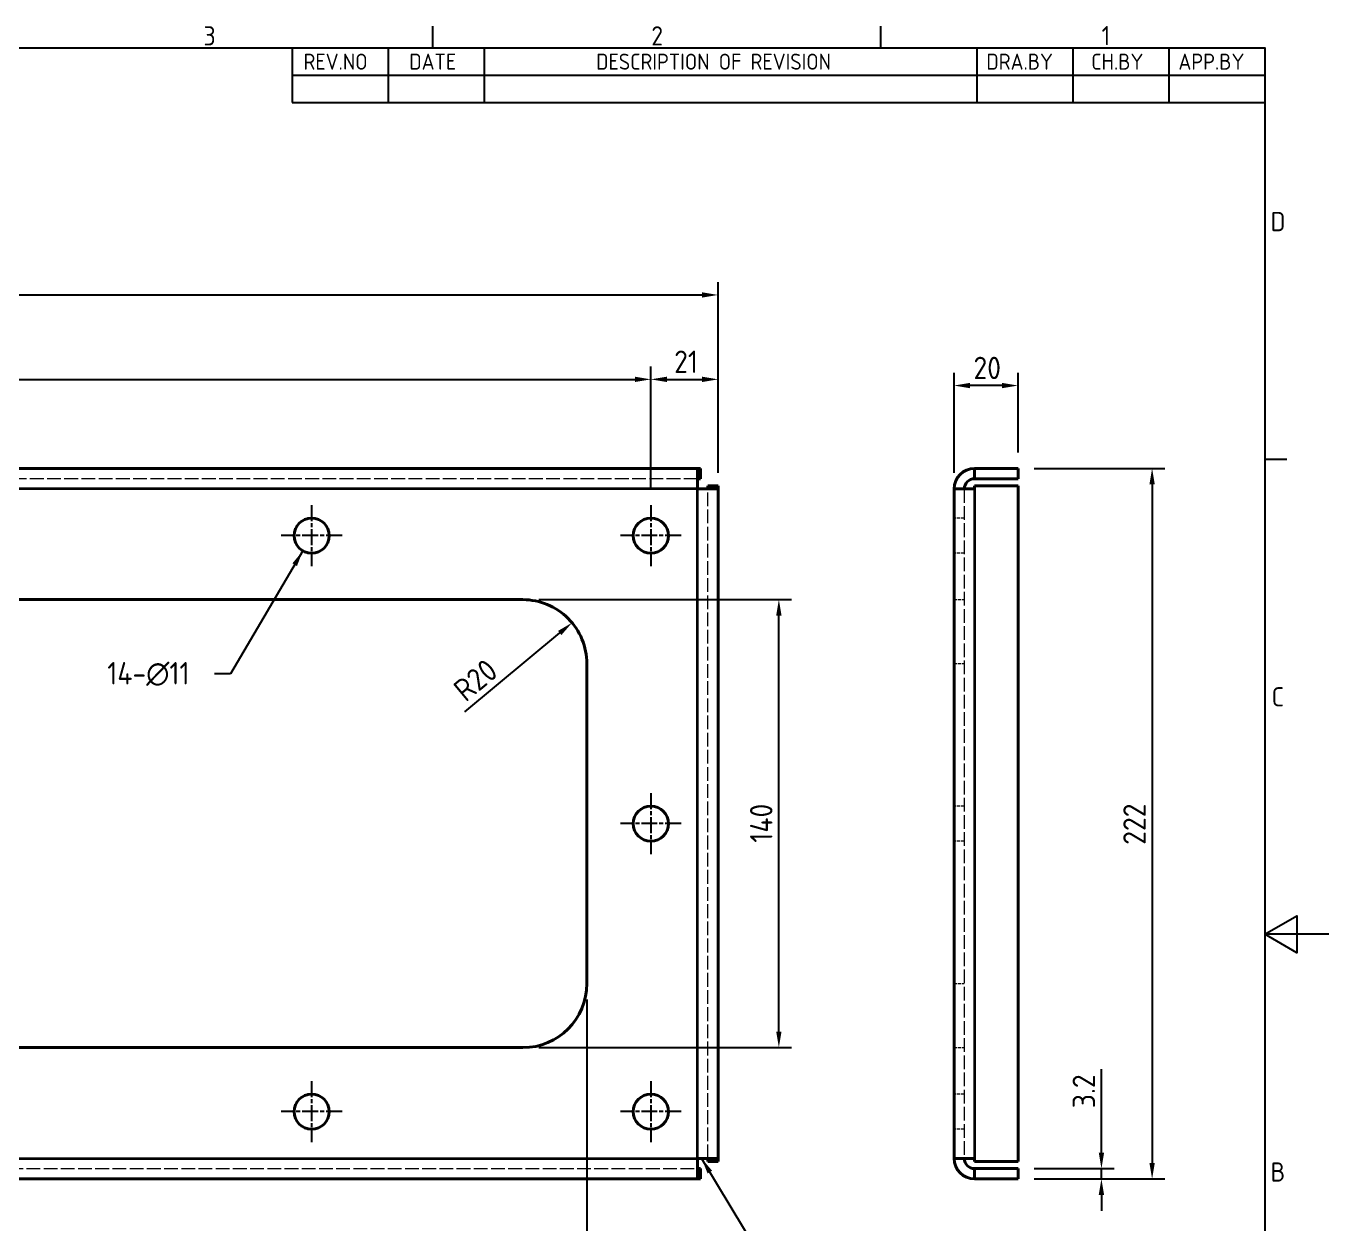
# Model space of a CAD drawing. Header units: millimetres. Extents: x 0 to 840, y 0 to 594.
# Drawn here: x 432.9 to 840, y 206.5 to 580.8 of the extents above; entities that cross this region are included whole.
import ezdxf

# ---------------------------------------------------------------- set-up
doc = ezdxf.new("R2010")
doc.units = ezdxf.units.MM
doc.header["$LTSCALE"] = 2
doc.linetypes.add('CHAIN', pattern=[0.35429999999999995, 0.2362, -0.0295, 0.0591, -0.0295])
doc.linetypes.add('DASHED', pattern=[0.2067, 0.1654, -0.0413])
doc.layers.get('0').update_dxf_attribs({"color": 3, "lineweight": 25})
for name, color, linetype, lineweight in [('가려진 것(ISO)', 2, 'DASHED', 18), ('가려진 좁은 것(ISO)', 2, 'DASHED', 18), ('가시적인 것(ISO)', 3, 'Continuous', 40), ('가시적인 좁은 것(ISO)', 3, 'Continuous', 35), ('경계(ISO)', 7, 'Continuous', 25), ('기호(ISO)', 5, 'Continuous', 25), ('중심 표식(ISO)', 1, 'Continuous', 25), ('치수(ISO)', 2, 'Continuous', 25)]:
    doc.layers.add(name, color=color, linetype=linetype, lineweight=lineweight)
doc.styles.add('ISO Proportiona M2B', font='isocp.shx')
doc.styles.add('문자 텍스트_M2B', font='isocp.shx')
doc.styles.add('치수 텍스트_PSTEK_POSCO', font='isocp.shx')
doc.dimstyles.new('치수_PSTEK_POSCO', dxfattribs={"dimscale": 2, "dimtxt": 3.5, "dimasz": 2.5, "dimexe": 2, "dimexo": 2.5, "dimgap": 1, "dimtad": 1, "dimrnd": 1e-08, "dimdsep": 46, "dimtxsty": '치수 텍스트_PSTEK_POSCO', "dimcen": 0.09, "dimdle": 10, "dimclrd": 7, "dimclre": 7, "dimclrt": 2, "dimadec": 1, "dimazin": 2, "dimtfac": 1, "dimtmove": 0, "dimatfit": 3, "dimfxl": 0, "dimtolj": 1, "dimlwd": -1, "dimlwe": -1, "dimarcsym": 0})
doc.dimstyles.new('치수_PSTEK_POSCO$7', dxfattribs={"dimscale": 2, "dimtxt": 3.5, "dimasz": 2.5, "dimexe": 2, "dimexo": 2.5, "dimgap": 1, "dimtad": 1, "dimrnd": 1e-08, "dimdsep": 46, "dimtxsty": '치수 텍스트_PSTEK_POSCO', "dimcen": 0.09, "dimdle": 10, "dimclrd": 7, "dimclre": 7, "dimclrt": 2, "dimadec": 1, "dimazin": 2, "dimtfac": 1, "dimtmove": 0, "dimatfit": 3, "dimfxl": 0, "dimtolj": 1, "dimlwd": -1, "dimlwe": -1, "dimarcsym": 0})

# ---------------------------------------------------------------- blocks, each defined once
blk = doc.blocks.new('경계 Default Border')
at = {"layer": '경계(ISO)'}
for p, q in [((280, 287.0000076293945), (280, 290.4000091552734)), ((350, 287.0000076293945), (350, 290.4000091552734)), ((410, 222.7499961853027), (413.4000015258789, 222.7499961853027))]:
    blk.add_line(p, q, dxfattribs=at)
at = {"layer": '경계(ISO)', "flags": 128}
for points in [[(10, 10), (10, 287.0000076293945), (410, 287.0000076293945), (410, 10), (10, 10)], [(420, 148.5000038146973), (410, 148.5000038146973), (415, 151.3867473602295), (415, 145.6132507324219), (410, 148.5000038146973)]]:
    blk.add_lwpolyline(points, dxfattribs=at)
at = {"layer": '경계(ISO)', "color": 2, "char_height": 3.00000011920929, "attachment_point": 7, "style": '문자 텍스트_M2B'}
for s, insert in [('3', (244.1685395229535, 287.3713945155963)), ('2', (314.127739416884, 287.3713945155963)), ('1', (384.4860661041481, 287.4)), ('D', (410.878270202895, 258.3463944559917)), ('C', (411.0445395201643, 184.0963944559917)), ('B', (410.878270202895, 109.8463944559917))]:
    blk.add_mtext(s, dxfattribs=dict(at, insert=insert))
blk = doc.blocks.new('리비전 내역')
at = {"layer": '기호(ISO)'}
for p, q in [((258, 287.0000076293945), (410, 287.0000076293945)), ((258, 287.0000076293945), (258, 282.7200076293945)), ((273, 287.0000076293945), (273, 282.7200076293945)), ((288, 287.0000076293945), (288, 282.7200076293945)), ((365, 287.0000076293945), (365, 282.7200076293945)), ((380, 287.0000076293945), (380, 282.7200076293945)), ((395, 287.0000076293945), (395, 282.7200076293945)), ((410, 287.0000076293945), (410, 282.7200076293945)), ((258, 282.7200076293945), (410, 282.7200076293945)), ((258, 282.7200076293945), (258, 278.4400076293945)), ((273, 282.7200076293945), (273, 278.4400076293945)), ((288, 282.7200076293945), (288, 278.4400076293945)), ((365, 282.7200076293945), (365, 278.4400076293945)), ((380, 282.7200076293945), (380, 278.4400076293945)), ((395, 282.7200076293945), (395, 278.4400076293945)), ((410, 282.7200076293945), (410, 278.4400076293945)), ((258, 278.4400076293945), (410, 278.4400076293945))]:
    blk.add_line(p, q, dxfattribs=at)
at = {"layer": '기호(ISO)', "color": 2, "char_height": 2.5, "attachment_point": 7, "style": 'ISO Proportiona M2B'}
for s, insert in [('REV.NO', (259.7871163682308, 283.5831900503393)), ('DATE', (276.3142317728366, 283.5831900503393)), ('DESCRIPTION OF REVISION', (305.5070204333629, 283.5831900503393)), ('DRA.BY', (366.4757339553204, 283.5831900503393)), ('CH.BY', (382.8642915086117, 283.5831900503393)), ('APP.BY', (396.4777339604404, 283.5831900503393))]:
    blk.add_mtext(s, dxfattribs=dict(at, insert=insert))
blk = doc.blocks.new('*D24')
at = {"layer": 'Defpoints', "color": 0, "transparency": 16777216}
for p in [(628.1151117841036, 470.3926555007087), (204.1151117841037, 431.0480316362116), (628.1151117841036, 431.0480316362118)]:
    blk.add_point(p, dxfattribs=at)
at = {"layer": '치수(ISO)', "color": 7, "transparency": 16777216}
for p, q in [((204.1151117841037, 436.0480316362116), (204.1151117841037, 474.3926555007087)), ((628.1151117841036, 436.0480316362118), (628.1151117841036, 474.3926555007087)), ((209.1151117841037, 470.3926555007087), (623.1151117841036, 470.3926555007087))]:
    blk.add_line(p, q, dxfattribs=at)
for points in [[(209.1151117841037, 471.225988834042), (209.1151117841037, 469.5593221673753), (204.1151117841037, 470.3926555007087)], [(623.1151117841036, 471.225988834042), (623.1151117841036, 469.5593221673753), (628.1151117841036, 470.3926555007087)]]:
    blk.add_solid(points, dxfattribs=at)
at = {"layer": '치수(ISO)', "color": 2, "transparency": 16777216, "insert": (409.1351117841037, 475.8933444770866), "char_height": 7, "attachment_point": 4, "style": '치수 텍스트_PSTEK_POSCO'}
blk.add_mtext('\\A1;424', dxfattribs=at)
blk = doc.blocks.new('*D25')
at = {"layer": 'Defpoints', "color": 0, "transparency": 16777216}
for p in [(649.1151117841038, 470.3926555007087), (649.1151117841038, 436.1480316362119), (628.1151117841036, 431.0480316362118)]:
    blk.add_point(p, dxfattribs=at)
at = {"layer": '치수(ISO)', "color": 7, "transparency": 16777216}
for p, q in [((628.1151117841036, 436.0480316362118), (628.1151117841036, 474.3926555007087)), ((649.1151117841038, 441.1480316362119), (649.1151117841038, 474.3926555007087)), ((633.1151117841036, 470.3926555007087), (644.1151117841038, 470.3926555007087))]:
    blk.add_line(p, q, dxfattribs=at)
for points in [[(633.1151117841036, 471.225988834042), (633.1151117841036, 469.5593221673753), (628.1151117841036, 470.3926555007087)], [(644.1151117841038, 471.225988834042), (644.1151117841038, 469.5593221673753), (649.1151117841038, 470.3926555007087)]]:
    blk.add_solid(points, dxfattribs=at)
at = {"layer": '치수(ISO)', "color": 2, "transparency": 16777216, "insert": (635.3962338313478, 475.8933444770866), "char_height": 7, "attachment_point": 4, "style": '치수 텍스트_PSTEK_POSCO'}
blk.add_mtext('\\A1;21', dxfattribs=at)
blk = doc.blocks.new('*D29')
at = {"layer": 'Defpoints', "color": 0, "transparency": 16777216}
for p in [(118.1151117841037, 281.5480316362115), (608.1151117841036, 281.5480316362119), (608.1151117841036, 186.875240704252)]:
    blk.add_point(p, dxfattribs=at)
at = {"layer": '치수(ISO)', "color": 7, "transparency": 16777216}
for p, q in [((118.1151117841037, 276.5480316362115), (118.1151117841037, 182.875240704252)), ((608.1151117841036, 276.5480316362119), (608.1151117841036, 182.875240704252)), ((123.1151117841037, 186.875240704252), (603.1151117841036, 186.875240704252))]:
    blk.add_line(p, q, dxfattribs=at)
for points in [[(123.1151117841037, 187.7085740375853), (123.1151117841037, 186.0419073709186), (118.1151117841037, 186.875240704252)], [(603.1151117841036, 187.7085740375853), (603.1151117841036, 186.0419073709186), (608.1151117841036, 186.875240704252)]]:
    blk.add_solid(points, dxfattribs=at)
at = {"layer": '치수(ISO)', "color": 2, "transparency": 16777216, "insert": (356.450125721862, 192.375240704252), "char_height": 7, "attachment_point": 4, "style": '치수 텍스트_PSTEK_POSCO'}
blk.add_mtext('\\A1;490', dxfattribs=at)
blk = doc.blocks.new('*D30')
at = {"layer": 'Defpoints', "color": 0, "transparency": 16777216}
for p in [(588.1151117841035, 401.5480316362118), (668.1151117841036, 401.5480316362118), (588.1151117841036, 261.5480316362119)]:
    blk.add_point(p, dxfattribs=at)
at = {"layer": '치수(ISO)', "color": 7, "transparency": 16777216}
for p, q in [((593.1151117841035, 401.5480316362118), (672.1151117841036, 401.5480316362118)), ((668.1151117841036, 266.5480316362118), (668.1151117841036, 396.5480316362118)), ((593.1151117841036, 261.5480316362119), (672.1151117841036, 261.5480316362118))]:
    blk.add_line(p, q, dxfattribs=at)
for points in [[(667.2817784507703, 396.5480316362118), (668.948445117437, 396.5480316362118), (668.1151117841036, 401.5480316362118)], [(667.2817784507703, 266.5480316362118), (668.948445117437, 266.5480316362118), (668.1151117841036, 261.5480316362118)]]:
    blk.add_solid(points, dxfattribs=at)
at = {"layer": '치수(ISO)', "color": 2, "transparency": 16777216, "insert": (662.6151117841035, 325.5952757307001), "char_height": 7, "attachment_point": 4, "rotation": 90, "style": '치수 텍스트_PSTEK_POSCO'}
blk.add_mtext('\\A1;140', dxfattribs=at)
blk = doc.blocks.new('*D31')
at = {"layer": 'Defpoints', "color": 0, "transparency": 16777216}
for p in [(742.8624104619263, 442.548031636212), (742.8624104619262, 220.5480316362118), (784.7457655785277, 220.5480316362118)]:
    blk.add_point(p, dxfattribs=at)
at = {"layer": '치수(ISO)', "color": 7, "transparency": 16777216}
for p, q in [((747.8624104619263, 442.548031636212), (788.7457655785278, 442.548031636212)), ((784.7457655785278, 437.548031636212), (784.7457655785277, 225.5480316362118)), ((747.8624104619262, 220.5480316362118), (788.7457655785277, 220.5480316362118))]:
    blk.add_line(p, q, dxfattribs=at)
for points in [[(783.9124322451944, 437.548031636212), (785.5790989118611, 437.548031636212), (784.7457655785278, 442.548031636212)], [(783.9124322451943, 225.5480316362118), (785.579098911861, 225.5480316362118), (784.7457655785277, 220.5480316362118)]]:
    blk.add_solid(points, dxfattribs=at)
at = {"layer": '치수(ISO)', "color": 2, "transparency": 16777216, "insert": (779.2450766021497, 324.9489469905426), "char_height": 7, "attachment_point": 4, "rotation": 90, "style": '치수 텍스트_PSTEK_POSCO'}
blk.add_mtext('\\A1;222', dxfattribs=at)
blk = doc.blocks.new('*D32')
at = {"layer": 'Defpoints', "color": 0, "transparency": 16777216}
for p in [(722.862410461926, 468.4523638184555), (742.8624104619263, 442.548031636212), (722.862410461926, 436.1480316362119)]:
    blk.add_point(p, dxfattribs=at)
at = {"layer": '치수(ISO)', "color": 7, "transparency": 16777216}
for p, q in [((722.862410461926, 441.1480316362119), (722.862410461926, 472.4523638184555)), ((742.8624104619263, 447.548031636212), (742.8624104619263, 472.4523638184555)), ((737.8624104619263, 468.4523638184555), (727.862410461926, 468.4523638184555))]:
    blk.add_line(p, q, dxfattribs=at)
for points in [[(727.862410461926, 469.2856971517888), (727.862410461926, 467.6190304851222), (722.862410461926, 468.4523638184555)], [(737.8624104619263, 469.2856971517888), (737.8624104619263, 467.6190304851222), (742.8624104619263, 468.4523638184555)]]:
    blk.add_solid(points, dxfattribs=at)
at = {"layer": '치수(ISO)', "color": 2, "transparency": 16777216, "insert": (728.9207766036585, 473.9530527948334), "char_height": 7, "attachment_point": 4, "style": '치수 텍스트_PSTEK_POSCO'}
blk.add_mtext('\\A1;20', dxfattribs=at)
blk = doc.blocks.new('*D33')
at = {"layer": 'Defpoints', "color": 0, "transparency": 16777216}
for p in [(742.8624104619262, 223.7480316362118), (742.8624104619262, 220.5480316362118), (768.9112639478946, 223.7480316362118)]:
    blk.add_point(p, dxfattribs=at)
at = {"layer": '치수(ISO)', "color": 7, "transparency": 16777216}
for p, q in [((768.9112639478946, 228.7480316362118), (768.9112639478946, 254.8468709796192)), ((747.8624104619262, 223.7480316362118), (772.9112639478946, 223.7480316362118)), ((747.8624104619262, 220.5480316362118), (772.9112639478946, 220.5480316362118)), ((768.9112639478946, 220.5480316362118), (768.9112639478946, 223.7480316362118)), ((768.9112639478946, 215.5480316362118), (768.9112639478946, 210.5480316362118))]:
    blk.add_line(p, q, dxfattribs=at)
for points in [[(768.0779306145612, 228.7480316362118), (769.7445972812279, 228.7480316362118), (768.9112639478946, 223.7480316362118)], [(768.0779306145612, 215.5480316362118), (769.7445972812279, 215.5480316362118), (768.9112639478946, 220.5480316362118)]]:
    blk.add_solid(points, dxfattribs=at)
at = {"layer": '치수(ISO)', "color": 2, "transparency": 16777216, "insert": (763.4105749715166, 242.6264575937926), "char_height": 7, "attachment_point": 4, "rotation": 90, "style": '치수 텍스트_PSTEK_POSCO'}
blk.add_mtext('\\A1;3.2', dxfattribs=at)
blk = doc.blocks.new('*D34')
at = {"layer": 'Defpoints', "color": 0, "transparency": 16777216}
for p in [(603.4939629073344, 394.3343891366695), (588.1151117841039, 381.5480316362119)]:
    blk.add_point(p, dxfattribs=at)
at = {"layer": '치수(ISO)', "color": 7, "transparency": 16777216}
blk.add_line((570.0032977600522, 366.4894211302874), (599.6492501265268, 391.1377997615551), dxfattribs=at)
blk.add_solid([(599.1164852306745, 391.7785852250231), (600.1820150223792, 390.4970142980872), (603.4939629073344, 394.3343891366695)], dxfattribs=at)
at = {"layer": '치수(ISO)', "color": 2, "transparency": 16777216, "insert": (568.0244940848356, 371.9977707224789), "char_height": 7, "attachment_point": 4, "rotation": 39.74097394472166, "style": '치수 텍스트_PSTEK_POSCO'}
blk.add_mtext('\\A1;R20', dxfattribs=at)
blk = doc.blocks.new('*D35')
at = {"layer": 'Defpoints', "color": 0, "transparency": 16777216}
for p in [(649.1151117841038, 496.773862229128), (77.11511178410373, 436.1480316362115), (649.1151117841038, 436.1480316362119)]:
    blk.add_point(p, dxfattribs=at)
at = {"layer": '치수(ISO)', "color": 7, "transparency": 16777216}
for p, q in [((77.11511178410373, 441.1480316362115), (77.11511178410373, 500.773862229128)), ((649.1151117841038, 441.1480316362119), (649.1151117841038, 500.773862229128)), ((82.11511178410373, 496.773862229128), (644.1151117841038, 496.773862229128))]:
    blk.add_line(p, q, dxfattribs=at)
for points in [[(82.11511178410373, 497.6071955624613), (82.11511178410373, 495.9405288957947), (77.11511178410373, 496.773862229128)], [(644.1151117841038, 497.6071955624613), (644.1151117841038, 495.9405288957947), (649.1151117841038, 496.773862229128)]]:
    blk.add_solid(points, dxfattribs=at)
at = {"layer": '치수(ISO)', "color": 2, "transparency": 16777216, "insert": (356.6049050911903, 502.2745512055059), "char_height": 7, "attachment_point": 4, "style": '치수 텍스트_PSTEK_POSCO'}
blk.add_mtext('\\A1;572', dxfattribs=at)

msp = doc.modelspace()

# ---------------------------------------------------------------- linework, layer by layer
at = {"layer": '가려진 것(ISO)', "ltscale": 13.00658702850342}
for p, q in [((642.7151117841038, 439.3480316362119), (83.51511178410377, 439.3480316362115)), ((83.51511178410384, 223.7480316362115), (642.7151117841038, 223.7480316362118))]:
    msp.add_line(p, q, dxfattribs=at)
at = {"layer": '가려진 것(ISO)', "ltscale": 12.9755744934082}
for p, q in [((645.9151117841038, 226.9480316362118), (645.9151117841037, 436.1480316362119)), ((726.062410461926, 436.1480316362119), (726.062410461926, 226.9480316362119))]:
    msp.add_line(p, q, dxfattribs=at)
at = {"layer": '가려진 것(ISO)', "ltscale": 3.047414541244507}
for p, q in [((726.0624104619216, 427.0480316362118), (722.8624104619216, 427.0480316362118)), ((726.0624104619216, 416.0480316362118), (722.8624104619216, 416.0480316362118)), ((722.8624104619097, 401.5480316362118), (726.0624104619097, 401.5480316362118)), ((726.0624104619216, 337.0480316362118), (722.8624104619216, 337.0480316362118)), ((726.0624104619216, 326.0480316362118), (722.8624104619216, 326.0480316362118)), ((722.8624104619097, 261.5480316362119), (726.0624104619097, 261.5480316362119)), ((726.0624104619216, 247.0480316362118), (722.8624104619216, 247.0480316362118)), ((726.0624104619216, 236.0480316362118), (722.8624104619216, 236.0480316362118))]:
    msp.add_line(p, q, dxfattribs=at)
at = {"layer": '가려진 좁은 것(ISO)', "ltscale": 3.047414541244507}
for p, q in [((722.8624104619156, 381.5480316362118), (726.0624104619155, 381.5480316362118)), ((722.8624104619156, 281.5480316362119), (726.0624104619155, 281.5480316362119))]:
    msp.add_line(p, q, dxfattribs=at)
at = {"layer": '가시적인 것(ISO)'}
for p, q in [((83.51511178410377, 442.5480316362115), (642.7151117841038, 442.5480316362119)), ((642.7151117841038, 436.1480316362119), (642.7151117841038, 442.5480316362119)), ((643.6523700843068, 442.5480316362119), (642.7151117841038, 442.5480316362119)), ((643.6523700843068, 439.3480316362119), (643.6523700843068, 442.5480316362119)), ((742.8624104619263, 442.5480316362119), (729.2624104619262, 442.5480316362119)), ((729.2624104619262, 439.3480316362119), (729.2624104619262, 442.5480316362119)), ((742.8624104619263, 439.348031636212), (742.8624104619263, 442.5480316362119)), ((642.7151117841038, 439.3480316362119), (643.6523700843068, 439.3480316362119)), ((649.1151117841038, 436.1480316362119), (642.7151117841038, 436.1480316362119)), ((645.9151117841037, 436.1480316362119), (645.9151117841037, 437.0852899364148)), ((645.9151117841037, 437.0852899364148), (649.1151117841038, 437.0852899364148)), ((649.1151117841038, 436.1480316362119), (649.1151117841038, 437.0852899364148)), ((649.1151117841038, 436.1480316362119), (649.1151117841039, 226.9480316362118)), ((722.8624104619258, 226.9480316362118), (722.8624104619258, 436.1480316362118)), ((729.2624104619277, 436.1480316362119), (722.8624104619258, 436.1480316362119)), ((729.2624104619262, 439.3480316362119), (742.8624104619263, 439.348031636212)), ((729.2624104619277, 436.1480316362119), (729.2624104619277, 437.0852899364148)), ((729.2624104619277, 437.0852899364148), (742.8624104619278, 437.0852899364149)), ((742.8624104619278, 437.0852899364149), (742.8624104619278, 226.0107733360087)), ((138.1151117841036, 401.5480316362115), (588.1151117841036, 401.5480316362118)), ((608.1151117841036, 381.5480316362118), (608.1151117841036, 281.5480316362119)), ((588.1151117841036, 261.5480316362119), (138.1151117841037, 261.5480316362116)), ((642.715111784104, 226.9480316362118), (649.1151117841039, 226.9480316362118)), ((642.7151117841039, 220.5480316362118), (642.7151117841039, 226.9480316362119)), ((645.9151117841038, 226.9480316362118), (645.9151117841038, 226.0107733360087)), ((645.9151117841038, 226.0107733360087), (649.1151117841039, 226.0107733360087)), ((649.1151117841039, 226.0107733360087), (649.1151117841039, 226.9480316362118)), ((722.8624104619258, 226.9480316362118), (729.2624104619277, 226.9480316362118)), ((729.2624104619277, 226.0107733360087), (729.2624104619277, 226.9480316362118)), ((742.8624104619278, 226.0107733360087), (729.2624104619277, 226.0107733360087)), ((642.7151117841039, 220.5480316362118), (83.51511178410391, 220.5480316362115)), ((642.7151117841039, 223.7480316362118), (643.652370084307, 223.7480316362118)), ((642.7151117841039, 220.5480316362118), (643.652370084307, 220.5480316362118)), ((643.652370084307, 223.7480316362118), (643.652370084307, 220.5480316362118)), ((729.2624104619262, 223.7480316362118), (742.8624104619262, 223.7480316362118)), ((729.2624104619262, 223.7480316362118), (729.2624104619262, 220.5480316362118)), ((729.2624104619262, 220.5480316362118), (742.8624104619262, 220.5480316362118)), ((742.8624104619262, 223.7480316362118), (742.8624104619262, 220.5480316362118))]:
    msp.add_line(p, q, dxfattribs=at)
for centre in [(522.1151117841038, 421.5480316362117), (628.1151117841038, 421.5480316362118), (628.1151117841039, 331.5480316362118), (522.1151117841039, 241.5480316362118), (628.1151117841039, 241.5480316362118)]:
    msp.add_circle(centre, 5.5, dxfattribs=at)
for centre, radius, start, end in [((729.2624104619258, 436.1480316362119), 6.400000000000006, 90, 180), ((729.2624104619258, 436.1480316362119), 3.199999999999991, 89.99999999999746, 180), ((588.1151117841036, 381.5480316362118), 20.00000000000001, 0, 90.0000000000004), ((588.1151117841036, 281.5480316362119), 20, 270, 0), ((729.2624104619258, 226.9480316362118), 6.399999999999986, 180, 270), ((729.2624104619258, 226.9480316362118), 3.199999999999997, 180, 270)]:
    msp.add_arc(centre, radius, start, end, dxfattribs=at)
at = {"layer": '가시적인 좁은 것(ISO)'}
for p, q in [((642.7151117841038, 436.1480316362119), (83.51511178410377, 436.1480316362115)), ((642.7151117841039, 226.9480316362118), (642.7151117841038, 436.1480316362118)), ((729.2624104619277, 436.1480316362119), (729.2624104619277, 226.9480316362118)), ((83.51511178410384, 226.9480316362116), (642.7151117841039, 226.9480316362118))]:
    msp.add_line(p, q, dxfattribs=at)
at = {"layer": '중심 표식(ISO)', "linetype": 'CHAIN', "ltscale": 10.55637073516846}
for p, q in [((522.1151117841038, 431.0480316362117), (522.1151117841038, 412.0480316362116)), ((628.1151117841036, 431.0480316362118), (628.1151117841036, 412.0480316362118)), ((531.6151117841038, 421.5480316362117), (512.6151117841038, 421.5480316362117)), ((637.6151117841038, 421.5480316362118), (618.6151117841036, 421.5480316362118)), ((628.1151117841039, 341.0480316362118), (628.1151117841039, 322.0480316362118)), ((637.6151117841039, 331.5480316362118), (618.6151117841039, 331.5480316362118)), ((522.1151117841039, 251.0480316362117), (522.1151117841039, 232.0480316362118)), ((628.1151117841039, 251.0480316362118), (628.1151117841039, 232.0480316362118)), ((531.6151117841039, 241.5480316362118), (512.6151117841038, 241.5480316362118)), ((637.6151117841039, 241.5480316362118), (618.6151117841039, 241.5480316362118))]:
    msp.add_line(p, q, dxfattribs=at)

# ---------------------------------------------------------------- block references
at = {"xscale": 2, "yscale": 2, "zscale": 2}
msp.add_blockref('경계 Default Border', (0, 0), dxfattribs=at)
at = {"layer": '기호(ISO)', "xscale": 2, "yscale": 2, "zscale": 2}
msp.add_blockref('리비전 내역', (0, 0), dxfattribs=at)

# ---------------------------------------------------------------- texts
at = {"layer": '기호(ISO)', "color": 2, "insert": (458.264319263253, 378.3233492229089), "char_height": 6.99999988079071, "width": 31.49251609444619, "attachment_point": 4, "line_spacing_factor": 0.612500011920929, "style": '치수 텍스트_PSTEK_POSCO'}
msp.add_mtext('{14-\\fAIGDT|b0|i0;\\H7.0000;n\\fisocp|b0|i0;\\H7.0000;11}', dxfattribs=at)

# ---------------------------------------------------------------- dimensions: what is measured, and where the dimension line sits
at = {"layer": '치수(ISO)', "color": 7}
for base, p1, p2, picture, middle in [((649.1151117841038, 496.773862229128), (77.11511178410373, 436.1480316362115), (649.1151117841038, 436.1480316362119), '*D35', (363.1151117841036, 496.773862229128)), ((722.862410461926, 468.4523638184555), (742.8624104619263, 442.548031636212), (722.862410461926, 436.1480316362119), '*D32', (732.8624104619262, 468.4523638184555)), ((608.1151117841036, 186.875240704252), (118.1151117841037, 281.5480316362115), (608.1151117841036, 281.5480316362119), '*D29', (363.1151117841038, 186.875240704252))]:
    dim = msp.add_linear_dim(base=base, p1=p1, p2=p2, dimstyle='치수_PSTEK_POSCO', override={"dimdec": 2, "dimtp": 0, "dimtm": -0, "dimtdec": 2, "dimtofl": 0, "dimatfit": 1}, dxfattribs=at)
    dim.commit()
    dim.dimension.update_dxf_attribs({"geometry": picture, "text_midpoint": middle, "dimtype": 160})
for base, p1, p2, angle, override, picture, middle in [((628.1151117841036, 470.3926555007087), (204.1151117841037, 431.0480316362116), (628.1151117841036, 431.0480316362118), 180, {"dimdec": 2, "dimtp": 0, "dimtm": -0, "dimtdec": 2, "dimtofl": 0, "dimatfit": 1}, '*D24', (416.1351117841037, 470.3926555007087)), ((649.1151117841038, 470.3926555007087), (628.1151117841036, 431.0480316362118), (649.1151117841038, 436.1480316362119), 180, {"dimdec": 2, "dimtp": 0, "dimtm": -0, "dimtdec": 2, "dimtofl": 0, "dimatfit": 1}, '*D25', (638.6351117841037, 470.3926555007087)), ((784.7457655785277, 220.5480316362118), (742.8624104619263, 442.548031636212), (742.8624104619262, 220.5480316362118), 90, {"dimdec": 2, "dimtp": 0, "dimtm": -0, "dimtdec": 2, "dimtofl": 0, "dimatfit": 1}, '*D31', (784.7457655785277, 331.5480316362119)), ((668.1151117841036, 401.5480316362118), (588.1151117841036, 261.5480316362119), (588.1151117841035, 401.5480316362118), 90, {"dimdec": 2, "dimtp": 0, "dimtm": -0, "dimtdec": 2, "dimtofl": 0, "dimatfit": 1}, '*D30', (668.1151117841035, 331.5480316362119)), ((768.9112639478946, 223.7480316362118), (742.8624104619262, 220.5480316362118), (742.8624104619262, 223.7480316362118), 270, {"dimdec": 2, "dimtp": 0, "dimtm": -0, "dimtdec": 2, "dimtofl": 1, "dimatfit": 1}, '*D33', (768.9112639478946, 247.7366642867059))]:
    dim = msp.add_linear_dim(base=base, p1=p1, p2=p2, angle=angle, dimstyle='치수_PSTEK_POSCO', override=override, dxfattribs=at)
    dim.commit()
    dim.dimension.update_dxf_attribs({"geometry": picture, "text_midpoint": middle, "dimtype": 160})
dim = msp.add_radius_dim(center=(588.1151117841039, 381.5480316362119), mpoint=(603.4939629073344, 394.3343891366695), dimstyle='치수_PSTEK_POSCO', override={"dimdec": 2, "dimcen": 0, "dimtp": 0, "dimtm": -0, "dimtdec": 2, "dimtofl": 0}, dxfattribs=at)
dim.commit()
dim.dimension.update_dxf_attribs({"geometry": '*D34', "text_midpoint": (576.6567700038783, 372.021282648891), "dimtype": 164})

# ---------------------------------------------------------------- leaders
at = {"layer": '기호(ISO)', "color": 7, "annotation_type": 0, "has_hookline": 1}
for points, hookline_direction, text_width in [([(519.3651117841029, 416.7848919153978), (496.7568353576992, 378.3233492229089), (491.7568353576992, 378.3233492229089)], 1, 27.70118896843633), ([(643.9660494764463, 226.9480316362118), (666.3538175000294, 189.7079256072136), (671.3538175000294, 189.7079256072136)], 0, 51.14200815383811)]:
    msp.add_leader(points, dimstyle='치수_PSTEK_POSCO$7', override={"dimtad": 0}, dxfattribs=dict(at, hookline_direction=hookline_direction, text_width=text_width))

doc.saveas('drawing.dxf')
